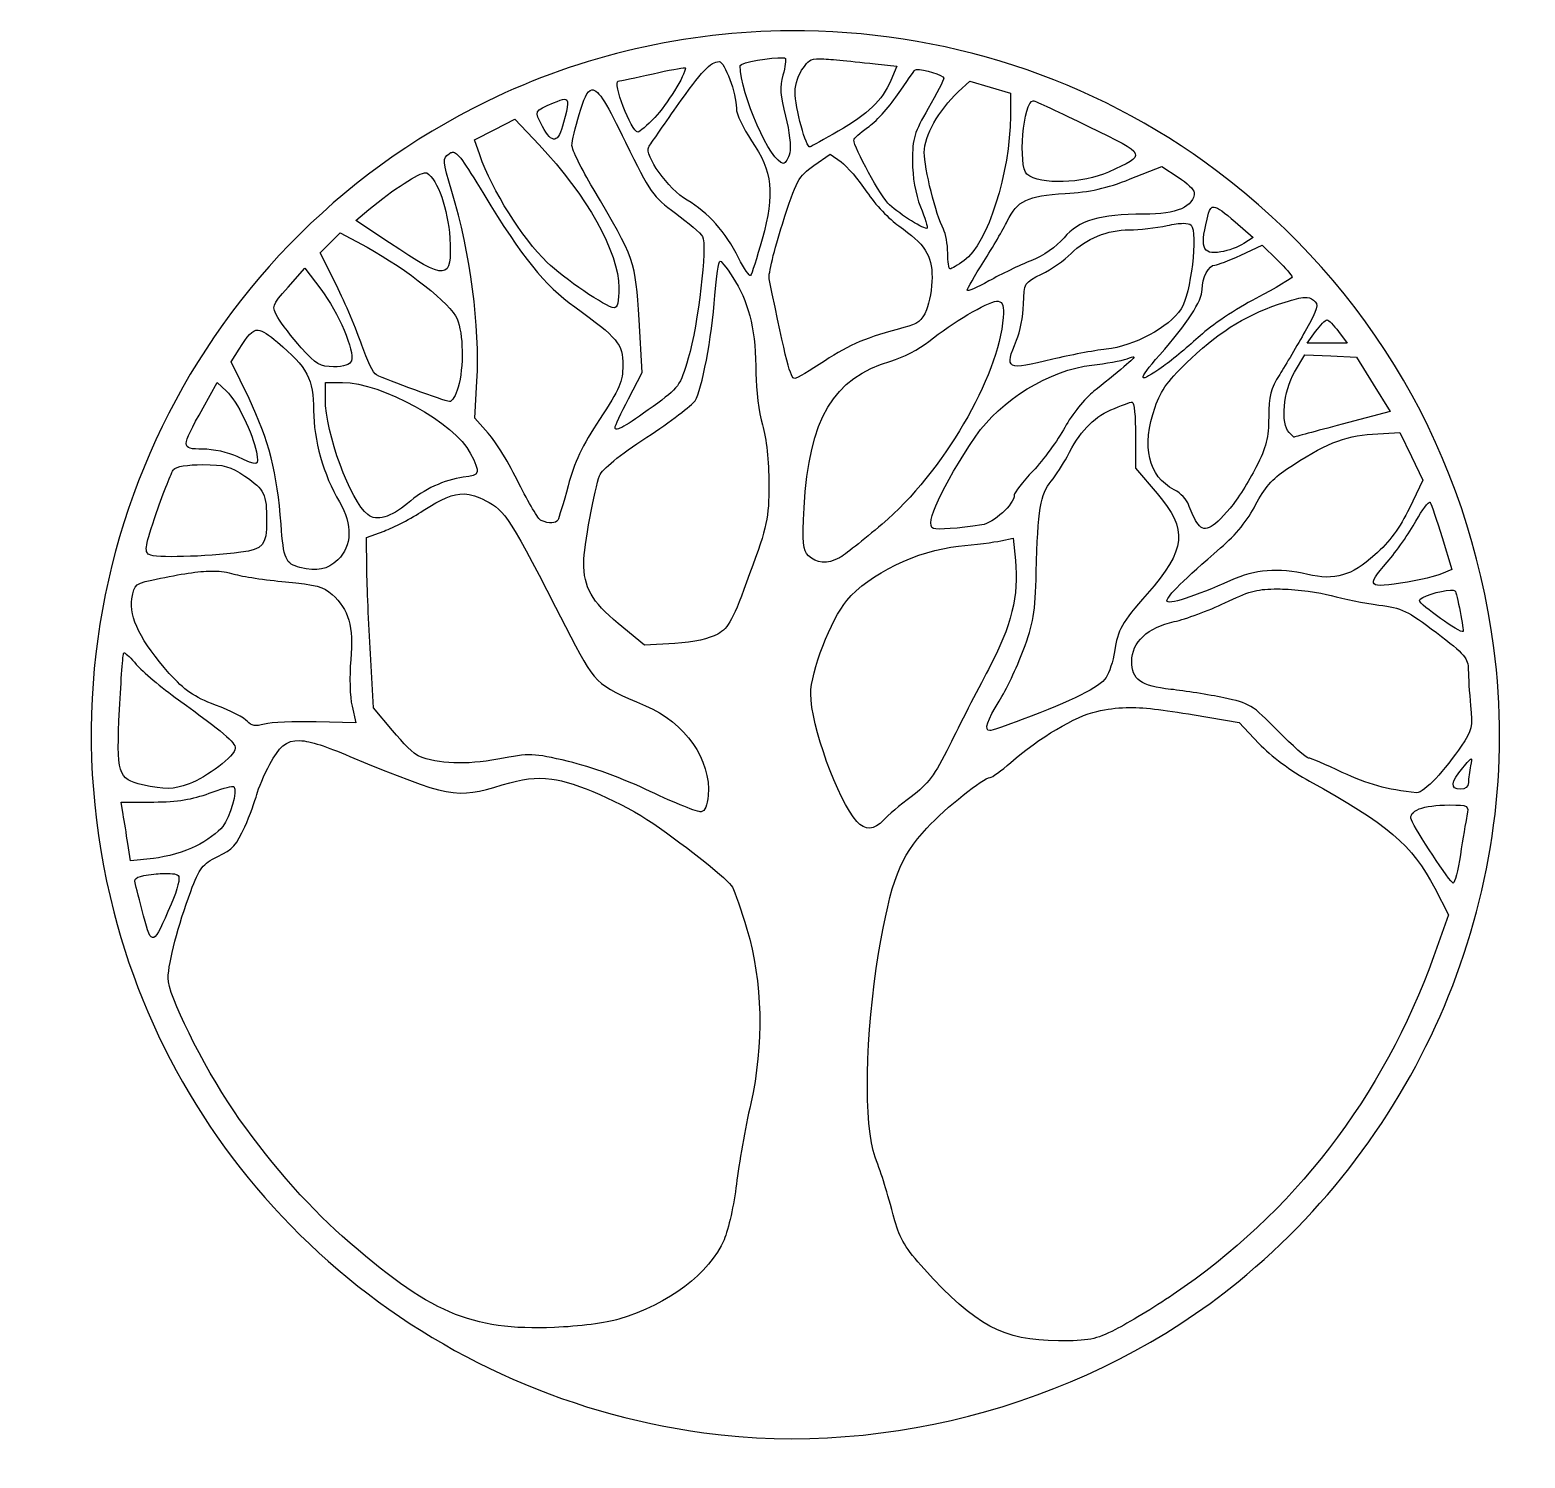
# Model space of a CAD drawing. Extents: x 48 to 154, y 69 to 289.
# Drawn here: x 47.7 to 153.8, y 187.8 to 289.3 of the extents above; entities that cross this region are included whole.
import ezdxf

# ---------------------------------------------------------------- set-up
doc = ezdxf.new("R2010")
doc.units = 0
doc.layers.add('Layer_1', color=7, linetype='CONTINUOUS')

msp = doc.modelspace()

# ---------------------------------------------------------------- linework, layer by layer
at = {"layer": 'Layer_1', "color": 7}
for points in [[(101.655674, 289.190933), (101.655674, 289.190933)], [(96.613706, 287.001506), (96.613706, 287.001506)], [(101.116584, 287.278216), (101.116584, 287.278216)], [(103.79053, 287.204353), (103.79053, 287.204353)], [(107.697544, 286.843307), (109.221654, 286.685109), (108.794463, 285.662053)], [(94.177335, 286.557227), (94.177335, 286.557227)], [(110.631111, 286.439266), (110.631111, 286.439266)], [(113.586175, 284.84901), (114.403629, 285.614097), (114.403629, 285.614097)], [(114.403629, 285.614097), (115.84671, 285.185803), (117.289241, 284.756958), (117.289241, 283.131424)], [(87.574879, 284.989019), (87.574879, 284.989019)], [(85.628536, 284.334727), (85.628536, 284.334727)], [(118.914223, 284.22283), (118.914223, 284.22283)], [(79.61974, 280.375898), (79.242158, 281.446359), (80.679174, 282.175065), (82.116193, 282.90322), (82.116193, 282.90322)], [(82.116193, 282.90322), (83.832677, 281.091376)], [(77.686628, 280.569375), (77.686628, 280.569375)], [(103.339635, 279.617426), (104.508763, 280.439288), (104.508763, 280.439288)], [(104.508763, 280.439288), (105.271646, 279.880356)], [(125.796698, 278.665477), (128.051718, 279.556241), (128.051718, 279.556241)], [(128.051718, 279.556241), (129.201003, 278.795564)], [(75.789897, 279.11141), (75.789897, 279.11141)], [(73.211862, 274.124566), (70.823447, 275.714271), (71.75555, 276.493138)], [(131.755885, 276.673385), (131.755885, 276.673385)], [(129.560396, 275.519692), (129.560396, 275.519692)], [(133.256294, 275.618359), (134.529601, 274.51648), (133.85877, 274.077162)], [(69.44651, 271.114931), (68.299432, 273.430586), (69.010499, 274.141102), (69.721566, 274.85217), (69.721566, 274.85217)], [(69.721566, 274.85217), (71.621605, 273.812027)], [(133.663642, 273.258607), (135.170664, 273.959753), (135.170664, 273.959753)], [(135.170664, 273.959753), (136.233958, 272.921263)], [(96.691427, 272.82921), (96.691427, 272.82921)], [(66.017953, 270.981537), (67.209128, 272.329258), (67.209128, 272.329258)], [(67.209128, 272.329258), (68.33526, 270.837118)], [(116.305322, 269.98549), (116.305322, 269.98549)], [(138.161559, 270.257791), (138.161559, 270.257791)], [(90.184331, 263.047896), (91.146201, 264.909349), (90.929023, 268.660921)], [(139.765044, 268.660921), (139.765044, 268.660921)], [(63.887505, 267.932765), (63.887505, 267.932765)], [(140.588007, 267.827482), (141.204267, 266.993493), (139.787644, 266.993493), (138.371021, 266.993493), (138.964678, 267.827482)], [(63.238174, 263.064982), (61.982505, 265.667271), (62.544743, 266.576775)], [(126.042539, 266.031073), (126.042539, 266.031073)], [(137.469784, 264.941319), (138.197937, 266.183758), (138.197937, 266.183758)], [(138.197937, 266.183758), (140.034035, 266.102178), (141.870134, 266.02115), (143.057451, 264.085833), (144.244771, 262.151067), (140.840466, 261.247076)], [(59.973326, 262.401319), (60.980947, 264.214817), (60.980947, 264.214817)], [(60.980947, 264.214817), (61.629727, 263.604622)], [(68.658272, 264.214817), (69.875908, 264.214817)], [(68.658272, 263.022539), (68.658272, 264.214817), (68.658272, 264.214817)], [(80.226075, 260.599949), (79.260347, 261.668755), (79.416893, 264.296397)], [(125.939463, 262.825203), (125.939463, 262.825203)], [(126.181996, 260.479231), (126.181996, 258.132708), (127.709964, 256.331338)], [(142.997369, 260.538763), (144.945365, 260.666646), (144.945365, 260.666646)], [(144.945365, 260.666646), (145.758958, 258.964493), (146.572551, 257.262341), (145.617297, 255.281824)], [(59.958441, 258.379102), (59.958441, 258.379102)], [(78.512899, 256.291649), (78.512899, 256.291649)], [(147.081875, 255.710669), (147.081875, 255.710669)], [(71.604519, 251.000535), (71.576407, 253.209805), (72.826564, 253.659596)], [(116.622822, 252.968925), (117.48437, 253.149722), (117.48437, 253.149722)], [(117.48437, 253.149722), (117.646981, 251.573799)], [(147.937361, 253.189961), (148.632443, 250.919506), (147.897675, 250.615784)], [(60.727387, 250.818081), (60.727387, 250.818081)], [(136.013472, 249.547531), (136.013472, 249.547531)], [(148.531021, 249.468706), (148.531021, 249.468706)], [(93.459102, 245.681857), (91.306605, 245.542953), (89.445702, 247.091867)], [(54.389514, 245.001659), (54.389514, 245.001659)], [(73.424079, 239.485645), (72.078562, 241.096299), (71.855872, 244.943781)], [(70.551698, 241.213706), (70.8251, 240.026939), (68.005082, 240.100252)], [(125.51723, 241.121103), (125.51723, 241.121103)], [(130.350285, 240.599102), (133.545682, 240.052297), (134.935296, 238.574488)], [(66.847531, 238.776785), (66.847531, 238.776785)], [(150.006073, 237.474262), (150.006073, 237.474262)], [(62.104324, 235.524064), (62.104324, 235.524064)], [(54.305177, 233.536932), (54.161312, 234.400134), (56.477518, 234.413915)], [(148.453297, 234.202798), (148.453297, 234.202798)], [(56.462634, 230.410437), (54.824974, 230.239563), (54.637009, 231.456646)], [(57.072829, 229.34053), (57.072829, 229.34053)], [(147.419771, 228.290466), (148.39928, 226.408063), (147.334331, 223.427644)]]:
    msp.add_lwpolyline(points, dxfattribs=at)
for points in [[(101.655674, 289.190933), (94.295256, 289.146487), (86.916381, 287.492936), (80.120242, 284.172669)], [(131.932827, 279.250868), (123.131202, 285.883092), (112.413203, 289.255893), (101.655674, 289.190933)], [(93.59966, 283.800599), (95.391738, 286.34672), (96.008475, 287.001506), (96.613706, 287.001506)], [(96.613706, 287.001506), (97.003114, 287.001506), (97.836558, 284.744103), (97.837405, 283.687049)], [(98.114666, 286.71763), (98.114666, 286.936014), (100.400908, 287.327837), (101.116584, 287.278216)], [(101.185486, 279.776727), (100.29799, 279.776727), (98.114666, 284.711375), (98.114666, 286.71763)], [(101.116584, 287.278216), (101.218825, 287.271127), (101.288667, 287.254961), (101.315574, 287.228056)], [(101.315574, 287.228056), (101.380857, 287.162765), (101.30214, 286.629682), (101.140285, 286.043494)], [(102.59384, 286.56329), (102.954266, 287.021497), (102.971236, 287.21421), (103.79053, 287.204353)], [(103.79053, 287.204353), (104.427757, 287.196687), (105.550073, 287.066498), (107.697544, 286.843307)], [(90.840278, 281.999779), (90.382725, 281.999779), (89.002495, 285.602301), (89.453421, 285.619609)], [(89.453421, 285.619609), (89.555726, 285.623532), (90.670758, 285.859719), (91.931685, 286.144917)], [(91.931685, 286.144917), (93.034999, 286.394461), (93.962629, 286.563171), (94.177335, 286.557227)], [(94.224187, 286.543997), (94.224187, 286.073913), (92.877578, 283.899575), (92.054604, 283.041576)], [(94.177335, 286.557227), (94.208007, 286.556377), (94.224187, 286.552241), (94.224187, 286.543997)], [(101.140285, 286.043494), (100.907839, 285.201641), (100.947206, 284.586792), (101.328251, 283.117643)], [(102.005144, 284.85342), (102.005144, 285.412292), (102.251916, 286.128602), (102.59384, 286.56329)], [(108.794463, 285.662053), (108.202143, 284.244084), (107.187402, 283.262886), (105.068799, 282.058208)], [(109.281736, 284.639549), (109.917718, 285.556589), (110.466053, 286.346553), (110.500473, 286.394618)], [(110.500473, 286.394618), (110.51877, 286.420168), (110.564651, 286.43431), (110.631111, 286.439266)], [(110.631111, 286.439266), (111.096332, 286.473965), (112.565327, 286.051797), (112.565327, 285.838442)], [(112.565327, 285.838442), (112.565327, 285.691065), (112.064882, 284.713999), (111.453524, 283.667205)], [(86.671988, 283.249384), (86.996679, 284.33413), (87.247487, 284.943949), (87.574879, 284.989019)], [(87.574879, 284.989019), (88.053373, 285.054891), (88.695395, 283.915011), (89.969357, 281.290916)], [(103.071744, 280.942548), (102.80074, 280.81816), (102.005144, 283.73498), (102.005144, 284.85342)], [(107.149635, 282.311215), (107.686337, 282.674808), (108.645757, 283.722511), (109.281736, 284.639549)], [(111.175713, 280.552287), (111.175713, 281.720891), (112.20638, 283.557972), (113.586175, 284.84901)], [(80.120242, 284.172669), (58.733244, 273.724015), (47.683335, 249.711891), (53.636553, 226.623037)], [(84.068048, 282.405473), (83.477391, 283.502254), (83.476149, 283.500928), (84.859591, 284.078963)], [(84.859591, 284.078963), (85.21893, 284.229104), (85.469081, 284.326669), (85.628536, 284.334727)], [(85.628536, 284.334727), (85.979339, 284.352452), (85.893086, 283.934721), (85.576723, 282.678325)], [(91.618043, 280.942548), (91.737759, 281.136246), (92.629482, 282.422207), (93.59966, 283.800599)], [(97.837405, 283.687049), (97.837766, 283.293963), (98.323013, 282.258587), (98.915581, 281.386276)], [(111.453524, 283.667205), (110.464092, 281.973065), (110.342274, 281.564406), (110.342274, 279.947053)], [(118.470494, 279.00668), (117.81466, 279.539133), (118.213127, 284.223761), (118.914223, 284.22283)], [(118.914223, 284.22283), (119.013896, 284.222714), (120.783807, 283.39999), (122.847145, 282.395)], [(85.576723, 282.678325), (85.203078, 281.194444), (84.763057, 281.114911), (84.068048, 282.405473)], [(86.16928, 281.051137), (86.17136, 281.343529), (86.397606, 282.332707), (86.671988, 283.249384)], [(92.054604, 283.041576), (91.504846, 282.468426), (90.958179, 281.999779), (90.840278, 281.999779)], [(101.328251, 283.117643), (101.603209, 282.057613), (101.730751, 280.939126), (101.624805, 280.51701)], [(117.289241, 283.131424), (117.289241, 279.151159), (115.661121, 274.044499), (114.019432, 272.875512)], [(122.847145, 282.395), (127.030912, 280.357214), (127.009525, 280.406415), (124.268176, 279.159917)], [(98.915581, 281.386276), (100.406494, 279.191537), (100.571743, 277.657774), (99.667991, 274.399622)], [(105.068799, 282.058208), (104.071584, 281.491167), (103.173112, 280.989074), (103.071744, 280.942548)], [(106.173434, 281.438641), (106.173434, 281.555014), (106.612933, 281.947625), (107.149635, 282.311215)], [(108.716741, 276.818355), (108.131689, 277.352586), (106.173434, 280.909926), (106.173434, 281.438641)], [(77.643081, 277.783533), (76.980957, 279.98926), (76.971522, 280.114828), (77.444645, 280.460785)], [(77.444645, 280.460785), (77.5291, 280.522541), (77.606059, 280.563278), (77.686628, 280.569375)], [(77.686628, 280.569375), (78.035757, 280.595797), (78.458111, 279.970891), (79.909128, 277.57793)], [(84.405391, 272.744874), (82.610949, 274.484272), (80.524725, 277.8109), (79.61974, 280.375898)], [(83.832677, 281.091376), (87.214656, 277.52165), (89.500052, 273.434107), (89.500273, 270.953424)], [(87.663074, 277.994648), (86.839549, 279.383495), (86.167304, 280.758746), (86.16928, 281.051137)], [(89.969357, 281.290916), (91.723797, 277.677139), (91.904456, 277.419134), (93.507608, 276.241232)], [(94.344355, 277.162313), (93.014388, 277.941726), (91.263735, 280.369261), (91.618043, 280.942548)], [(101.624805, 280.51701), (101.522561, 280.109647), (101.325005, 279.776727), (101.185486, 279.776727)], [(112.538868, 275.101319), (112.01722, 276.07603), (111.175713, 279.441185), (111.175713, 280.552287)], [(101.109969, 275.465121), (102.108979, 278.60322), (102.238073, 278.843222), (103.339635, 279.617426)], [(105.271646, 279.880356), (105.691345, 279.572947), (106.513689, 278.610343), (107.098925, 277.74109)], [(110.342274, 279.947053), (110.342274, 278.774435), (110.542567, 277.620438), (110.907822, 276.69378)], [(151.611211, 245.373176), (149.796954, 259.116676), (142.903301, 270.984366), (131.932827, 279.250868)], [(71.75555, 276.493138), (73.485132, 277.938157), (75.321022, 279.121266), (75.789897, 279.11141)], [(75.789897, 279.11141), (75.821153, 279.110753), (75.846186, 279.105313), (75.864861, 279.093772)], [(75.864861, 279.093772), (76.627155, 278.622648), (77.369422, 276.51258), (77.491497, 274.469627)], [(124.268176, 279.159917), (122.418994, 278.319087), (119.415422, 278.239524), (118.470494, 279.00668)], [(121.179717, 277.633051), (122.943098, 277.739001), (124.113205, 278.000584), (125.796698, 278.665477)], [(129.201003, 278.795564), (129.833006, 278.377324), (130.348135, 277.895842), (130.345877, 277.725104)], [(79.416893, 264.296397), (79.648456, 268.177765), (78.963785, 273.383892), (77.643081, 277.783533)], [(79.909128, 277.57793), (82.64492, 273.066163), (84.212879, 271.122478), (86.364961, 269.575386)], [(90.929023, 268.660921), (90.687392, 272.83522), (90.638274, 272.977089), (87.663074, 277.994648)], [(97.995051, 273.06954), (97.065603, 274.903724), (95.82448, 276.2949), (94.344355, 277.162313)], [(107.098925, 277.74109), (107.684164, 276.871839), (108.706389, 275.786434), (109.370481, 275.329523)], [(117.070409, 275.674583), (117.783957, 277.136977), (118.485008, 277.471147), (121.179717, 277.633051)], [(130.345877, 277.725104), (130.331726, 276.692553), (129.121179, 276.164062), (126.769591, 276.164062)], [(93.507608, 276.241232), (94.436799, 275.558518), (95.305547, 274.809058), (95.437966, 274.576011)], [(111.381314, 275.165812), (111.24497, 275.029464), (109.471068, 276.129554), (108.716741, 276.818355)], [(110.907822, 276.69378), (111.219101, 275.904051), (111.432205, 275.2167), (111.381314, 275.165812)], [(126.769591, 276.164062), (123.615933, 276.164062), (122.166829, 275.7367), (121.102549, 274.493329)], [(132.227173, 273.481849), (130.880951, 273.263387), (130.710074, 273.809396), (131.367279, 276.233516)], [(131.367279, 276.233516), (131.450873, 276.541857), (131.55076, 276.698248), (131.755885, 276.673385)], [(131.755885, 276.673385), (132.019616, 276.641419), (132.457018, 276.310125), (133.256294, 275.618359)], [(100.164084, 271.579054), (100.101287, 271.884735), (100.526805, 273.633283), (101.109969, 275.465121)], [(109.370481, 275.329523), (111.20768, 274.065496), (111.731338, 273.253618), (111.731338, 271.671107)], [(112.843138, 273.403576), (112.843138, 274.024983), (112.70613, 274.788796), (112.538868, 275.101319)], [(115.398019, 272.799444), (116.03898, 273.809421), (116.791599, 275.103168), (117.070409, 275.674583)], [(121.596438, 273.363889), (122.668975, 274.440131), (124.17252, 275.052261), (125.742127, 275.052261)], [(125.742127, 275.052261), (126.427289, 275.052261), (127.631814, 275.190623), (128.418277, 275.359288)], [(128.418277, 275.359288), (128.895774, 275.461697), (129.27593, 275.514983), (129.560396, 275.519692)], [(130.126492, 275.3874), (130.623513, 274.890382), (130.089701, 270.436091), (129.41322, 269.434826)], [(129.560396, 275.519692), (129.844862, 275.524401), (130.033533, 275.480361), (130.126492, 275.3874)], [(77.491497, 274.469627), (77.673211, 271.428742), (77.30766, 271.399168), (73.211862, 274.124566)], [(95.437966, 274.576011), (95.788218, 273.959616), (95.128294, 268.328788), (94.42483, 265.930751)], [(99.667991, 274.399622), (99.292819, 273.047069), (98.923094, 271.877607), (98.84668, 271.801194)], [(121.102549, 274.493329), (120.545558, 273.842609), (119.623106, 273.2018), (118.747757, 272.856771)], [(133.85877, 274.077162), (133.489861, 273.835445), (132.75566, 273.56761), (132.227173, 273.481849)], [(71.621605, 273.812027), (74.446641, 272.265324), (77.573285, 269.782487), (78.01019, 268.739192)], [(96.316049, 270.397799), (96.415885, 271.735147), (96.584601, 272.82921), (96.691427, 272.82921)], [(96.691427, 272.82921), (96.798251, 272.82921), (97.285389, 272.1705), (97.773465, 271.365182)], [(98.84668, 271.801194), (98.770265, 271.724777), (98.387143, 272.295787), (97.995051, 273.06954)], [(113.008503, 272.273585), (112.917467, 272.273585), (112.843138, 272.78217), (112.843138, 273.403576)], [(114.019432, 272.875512), (113.554403, 272.544381), (113.09954, 272.273585), (113.008503, 272.273585)], [(118.747757, 272.856771), (117.956327, 272.544818), (116.616694, 271.898882), (115.770643, 271.421406)], [(119.512292, 271.914193), (120.20007, 272.251414), (121.137917, 272.903785), (121.596438, 273.363889)], [(131.818724, 272.554154), (132.004395, 272.555646), (132.834806, 272.872787), (133.663642, 273.258607)], [(136.233958, 272.921263), (136.818886, 272.350092), (137.297253, 271.805533), (137.297253, 271.710794)], [(89.153007, 269.516406), (88.595948, 269.551465), (85.593583, 271.593132), (84.405391, 272.744874)], [(114.232752, 270.758294), (114.232752, 270.870998), (114.757062, 271.789472), (115.398019, 272.799444)], [(118.223549, 269.772721), (118.261793, 271.296041), (118.265939, 271.303103), (119.512292, 271.914193)], [(130.90591, 270.819479), (130.90591, 271.65185), (131.378858, 272.550612), (131.818724, 272.554154)], [(65.283732, 268.833451), (64.829919, 269.627909), (64.835047, 269.643167), (66.017953, 270.981537)], [(68.33526, 270.837118), (69.580633, 269.187633), (70.763274, 266.421183), (70.5076, 265.754912)], [(71.243472, 266.872778), (70.885894, 267.932847), (70.077307, 269.841541), (69.44651, 271.114931)], [(89.500273, 270.953424), (89.500425, 269.959777), (89.389588, 269.501511), (89.153007, 269.516406)], [(97.773465, 271.365182), (98.801662, 269.668657), (99.226466, 267.761893), (99.226466, 264.844856)], [(101.983094, 264.492631), (101.676875, 264.492631), (101.391353, 265.605052), (100.164084, 271.579054)], [(111.731338, 271.671107), (111.731338, 270.92261), (111.553264, 269.884195), (111.335563, 269.363168)], [(115.770643, 271.421406), (114.924603, 270.943927), (114.232752, 270.64559), (114.232752, 270.758294)], [(127.891314, 266.172184), (129.853659, 268.389824), (130.90591, 270.012497), (130.90591, 270.819479)], [(137.297253, 271.710794), (137.297253, 271.616055), (136.140704, 270.929213), (134.726937, 270.18503)], [(94.903284, 262.917809), (95.402197, 263.700961), (96.086563, 267.323656), (96.316049, 270.397799)], [(111.504786, 267.124131), (113.208212, 268.486911), (115.597646, 269.899878), (116.305322, 269.98549)], [(116.305322, 269.98549), (116.352501, 269.991198), (116.391752, 269.990883), (116.423282, 269.984388)], [(116.423282, 269.984388), (116.762231, 269.914563), (116.85121, 269.629215), (116.78598, 268.820221)], [(117.737379, 267.211224), (117.983745, 267.779465), (118.202439, 268.932101), (118.223549, 269.772721)], [(130.134761, 265.925239), (132.282001, 267.952379), (134.219388, 269.115134), (136.796749, 269.923754)], [(134.726937, 270.18503), (133.313167, 269.440851), (131.531208, 268.249226), (130.767006, 267.53644)], [(136.796749, 269.923754), (137.451005, 270.129019), (137.865527, 270.237855), (138.161559, 270.257791)], [(138.161559, 270.257791), (138.45759, 270.277726), (138.635085, 270.209012), (138.814748, 270.059905)], [(138.814748, 270.059905), (139.202253, 269.738303), (139.137808, 269.499031), (138.222191, 267.860005)], [(66.947299, 266.679853), (66.283566, 267.424339), (65.535079, 268.393431), (65.283732, 268.833451)], [(78.01019, 268.739192), (78.455842, 267.675014), (78.495638, 265.319805), (78.092323, 263.867551)], [(86.364961, 269.575386), (89.441486, 267.363732), (89.778086, 266.955158), (89.778086, 265.430797)], [(116.78598, 268.820221), (116.442981, 264.566249), (112.492192, 257.823703), (108.191433, 254.152935)], [(111.335563, 269.363168), (111.013816, 268.593108), (110.714719, 268.358057), (109.73759, 268.106397)], [(129.41322, 269.434826), (128.516284, 268.107249), (126.075231, 266.793598), (124.097852, 266.57457)], [(138.964678, 267.827482), (139.291173, 268.286003), (139.651351, 268.660921), (139.765044, 268.660921)], [(139.765044, 268.660921), (139.878731, 268.660921), (140.24901, 268.286003), (140.588007, 267.827482)], [(62.544743, 266.576775), (63.133946, 267.530124), (63.45728, 267.959226), (63.887505, 267.932765)], [(63.887505, 267.932765), (64.222125, 267.912185), (64.621627, 267.616244), (65.261132, 267.076728)], [(109.73759, 268.106397), (107.095953, 267.426041), (105.905362, 266.925525), (104.093699, 265.73562)], [(130.767006, 267.53644), (130.002808, 266.823657), (128.827301, 265.84692), (128.154797, 265.366307)], [(138.222191, 267.860005), (137.657171, 266.848577), (136.842825, 265.464822), (136.412551, 264.785327)], [(65.261132, 267.076728), (67.377248, 265.29147), (67.824835, 264.443367), (67.824835, 262.219419)], [(69.248624, 265.326067), (68.289475, 265.326067), (68.004817, 265.493668), (66.947299, 266.679853)], [(72.290782, 264.747842), (72.072373, 264.856419), (71.601051, 265.812714), (71.243472, 266.872778)], [(108.815959, 265.731762), (109.63498, 265.969856), (110.845064, 266.596338), (111.504786, 267.124131)], [(120.29998, 265.857991), (117.020089, 265.039118), (116.837607, 265.135886), (117.737379, 267.211224)], [(124.097852, 266.57457), (123.180811, 266.472993), (121.471744, 266.150537), (120.29998, 265.857991)], [(70.5076, 265.754912), (70.398019, 265.469352), (69.978281, 265.326067), (69.248624, 265.326067)], [(89.778086, 265.430797), (89.778086, 264.276858), (89.562043, 263.774173), (88.126093, 261.588277)], [(94.42483, 265.930751), (93.843577, 263.949314), (93.777085, 263.858201), (91.92562, 262.511564)], [(104.093699, 265.73562), (103.052609, 265.051832), (102.102974, 264.492631), (101.983094, 264.492631)], [(102.648964, 255.311036), (103.004818, 261.635817), (104.724798, 264.542427), (108.815959, 265.731762)], [(114.833575, 260.387729), (116.561836, 262.938611), (120.119769, 265.11996), (123.081409, 265.444578)], [(123.081409, 265.444578), (124.050913, 265.550846), (125.176218, 265.756544), (125.582274, 265.902089)], [(126.042539, 266.031073), (126.124098, 266.009175), (125.906778, 265.81031), (125.348007, 265.328825)], [(125.582274, 265.902089), (125.836762, 265.993306), (125.993604, 266.04421), (126.042539, 266.031073)], [(128.154797, 265.366307), (126.319723, 264.054834), (126.238333, 264.304149), (127.891314, 266.172184)], [(127.564444, 262.45534), (128.005019, 263.708858), (128.511771, 264.393027), (130.134761, 265.925239)], [(77.468346, 262.856623), (77.124337, 262.888791), (72.999696, 264.39542), (72.290782, 264.747842)], [(99.226466, 264.844856), (99.226466, 263.704735), (99.433233, 262.064913), (99.686181, 261.200772)], [(125.348007, 265.328825), (124.813066, 264.867874), (123.856775, 264.08484), (123.22252, 263.588637)], [(136.412551, 264.785327), (135.763178, 263.759836), (135.629825, 263.245418), (135.629825, 261.75695)], [(137.075113, 260.657827), (136.46325, 261.269687), (136.676898, 263.588363), (137.469784, 264.941319)], [(61.629727, 263.604622), (62.391104, 262.889344), (63.534177, 260.571365), (63.761276, 259.281993)], [(69.875908, 264.214817), (72.629432, 264.214817), (77.866508, 261.31823), (78.948909, 259.196553)], [(78.092323, 263.867551), (77.933152, 263.294398), (77.652208, 262.839407), (77.468346, 262.856623)], [(123.22252, 263.588637), (122.588263, 263.092431), (121.65687, 261.935912), (121.153259, 261.018871)], [(59.955687, 259.483187), (58.37995, 259.491764), (58.380384, 259.53537), (59.973326, 262.401319)], [(65.510283, 254.140808), (65.252831, 257.750537), (64.638854, 260.162504), (63.238174, 263.064982)], [(67.824835, 262.219419), (67.824835, 260.136607), (68.524428, 257.652075), (69.653768, 255.725)], [(71.673421, 254.823763), (70.435134, 255.794923), (68.658272, 260.626198), (68.658272, 263.022539)], [(89.222461, 261.003436), (89.222461, 261.104116), (89.655204, 262.024127), (90.184331, 263.047896)], [(91.92562, 262.511564), (89.989731, 261.103506), (89.222461, 260.675246), (89.222461, 261.003436)], [(91.476381, 260.319931), (93.150238, 261.41782), (94.69234, 262.586689), (94.903284, 262.917809)], [(121.312562, 258.934727), (122.198974, 260.698729), (123.120319, 261.685516), (124.417006, 262.259105)], [(124.417006, 262.259105), (125.12071, 262.570385), (125.806048, 262.825203), (125.939463, 262.825203)], [(125.939463, 262.825203), (126.072872, 262.825203), (126.181996, 261.769669), (126.181996, 260.479231)], [(128.928701, 256.589306), (127.073324, 257.548754), (126.582241, 259.660795), (127.564444, 262.45534)], [(88.126093, 261.588277), (86.905629, 259.730405), (86.321144, 258.497887), (85.888158, 256.869324)], [(99.686181, 261.200772), (99.972334, 260.223179), (100.145638, 258.632086), (100.144792, 256.989488)], [(135.629825, 261.75695), (135.629825, 260.286318), (135.467615, 259.641635), (134.726937, 258.173498)], [(140.840466, 261.247076), (138.96815, 260.749769), (137.430027, 260.338791), (137.422379, 260.333711)], [(82.403927, 257.040751), (81.73746, 258.410085), (80.757341, 260.011905), (80.226075, 260.599949)], [(88.130504, 257.587006), (88.325929, 258.06226), (89.512459, 259.031772), (91.476381, 260.319931)], [(111.824493, 253.849766), (111.161071, 254.082196), (112.431045, 256.841635), (114.833575, 260.387729)], [(121.153259, 261.018871), (120.64965, 260.101835), (119.637068, 258.714337), (118.902647, 257.935373)], [(136.895967, 258.048925), (139.582824, 259.848543), (140.944628, 260.404075), (142.997369, 260.538763)], [(137.422379, 260.333711), (137.414737, 260.328648), (137.258521, 260.474419), (137.075113, 260.657827)], [(62.405839, 258.950159), (61.794477, 259.23946), (60.691976, 259.479179), (59.955687, 259.483187)], [(63.761276, 259.281993), (63.943354, 258.248208), (63.907241, 258.239687), (62.405839, 258.950159)], [(78.948909, 259.196553), (79.687756, 257.748296), (79.656257, 257.640191), (78.45392, 257.477312)], [(56.67375, 254.967631), (57.189181, 256.461671), (57.735789, 257.840786), (57.888629, 258.031836)], [(57.888629, 258.031836), (58.059233, 258.245072), (58.858585, 258.379102), (59.958441, 258.379102)], [(59.958441, 258.379102), (61.489991, 258.379102), (61.923893, 258.259418), (62.947683, 257.555036)], [(120.184774, 257.196744), (120.536112, 257.617777), (121.043756, 258.399789), (121.312562, 258.934727)], [(134.726937, 258.173498), (134.230206, 257.188906), (133.406563, 255.893292), (132.89635, 255.293951)], [(134.704336, 255.516091), (135.305368, 256.701576), (135.885736, 257.372286), (136.895967, 258.048925)], [(62.947683, 257.555036), (64.356189, 256.585961), (64.489982, 256.308432), (64.489982, 254.360743)], [(78.45392, 257.477312), (77.079342, 257.291105), (75.689533, 256.641652), (74.493989, 255.626332)], [(83.987569, 254.402634), (83.783051, 254.484216), (83.070401, 255.671409), (82.403927, 257.040751)], [(87.001062, 251.431584), (86.999312, 252.469694), (87.783546, 256.743241), (88.130504, 257.587006)], [(100.144792, 256.989488), (100.143389, 254.524619), (100.052875, 254.101807), (98.781636, 250.610826)], [(118.902647, 257.935373), (118.168222, 257.156406), (117.567052, 256.384548), (117.567052, 256.219992)], [(119.128647, 250.737052), (119.247065, 255.187499), (119.427131, 256.288804), (120.184774, 257.196744)], [(75.60579, 255.108189), (76.902604, 255.955708), (77.7113, 256.324632), (78.512899, 256.291649)], [(78.512899, 256.291649), (78.993859, 256.271859), (79.472073, 256.107578), (80.051893, 255.814848)], [(85.888158, 256.869324), (85.565813, 255.656903), (85.238858, 254.562837), (85.161659, 254.437911)], [(117.567052, 256.219992), (117.567052, 255.561591), (116.114635, 254.225226), (115.258012, 254.095607)], [(127.709964, 256.331338), (129.904947, 253.744012), (129.769097, 252.356483), (127.012127, 249.208534)], [(129.942387, 255.53373), (129.83922, 255.879294), (129.383147, 256.354299), (128.928701, 256.589306)], [(56.153403, 251.982248), (55.793146, 252.215053), (55.863798, 252.619926), (56.67375, 254.967631)], [(69.653768, 255.725), (70.598908, 254.112238), (70.559083, 252.593183), (69.546281, 251.622855)], [(74.493989, 255.626332), (73.316425, 254.626283), (72.295619, 254.335784), (71.673421, 254.823763)], [(72.826564, 253.659596), (73.514342, 253.906964), (74.765174, 254.55881), (75.60579, 255.108189)], [(80.051893, 255.814848), (81.424808, 255.121705), (81.731731, 254.637081), (85.714527, 246.883508)], [(102.959298, 251.906731), (102.548089, 252.31794), (102.506371, 252.776729), (102.648964, 255.311036)], [(130.527778, 254.275303), (130.309219, 254.621776), (130.04555, 255.188163), (129.942387, 255.53373)], [(132.89635, 255.293951), (131.561944, 253.726449), (131.02097, 253.493472), (130.527778, 254.275303)], [(132.213395, 252.459048), (133.311417, 253.406711), (134.167948, 254.458099), (134.704336, 255.516091)], [(145.617297, 255.281824), (144.948941, 253.896575), (144.212386, 252.900842), (143.167695, 251.968467)], [(146.088585, 254.367909), (146.537731, 255.172762), (146.965927, 255.747857), (147.081875, 255.710669)], [(147.081875, 255.710669), (147.089605, 255.708188), (147.096302, 255.702719), (147.101168, 255.694684)], [(147.101168, 255.694684), (147.179002, 255.566109), (147.555071, 254.438992), (147.937361, 253.189961)], [(64.489982, 254.360743), (64.489982, 252.669482), (64.225557, 252.34829), (62.669869, 252.149267)], [(66.851939, 251.077153), (65.843336, 251.325071), (65.68541, 251.685384), (65.510283, 254.140808)], [(85.161659, 254.437911), (85.007106, 254.187848), (84.560252, 254.1742), (83.987569, 254.402634)], [(108.191433, 254.152935), (106.852503, 253.010135), (105.483668, 251.930435), (105.149825, 251.753493)], [(115.258012, 254.095607), (113.558749, 253.838494), (112.145832, 253.737182), (111.824493, 253.849766)], [(144.04964, 251.457492), (144.691978, 252.199505), (145.609496, 253.509398), (146.088585, 254.367909)], [(113.616492, 252.577009), (114.795805, 252.693169), (116.148917, 252.869391), (116.622822, 252.968925)], [(62.669869, 252.149267), (60.109605, 251.821734), (56.543073, 251.730446), (56.153403, 251.982248)], [(69.546281, 251.622855), (68.797878, 250.905841), (68.113193, 250.767137), (66.851939, 251.077153)], [(105.149825, 251.753493), (104.292764, 251.299245), (103.512374, 251.353652), (102.959298, 251.906731)], [(105.676237, 248.721258), (107.263503, 250.618906), (110.705042, 252.290237), (113.616492, 252.577009)], [(128.405049, 248.700314), (128.405049, 249.022567), (129.612249, 250.214086), (132.213395, 252.459048)], [(143.167695, 251.968467), (141.481734, 250.463768), (140.337834, 250.129637), (138.39803, 250.576649)], [(56.943845, 250.306003), (58.704274, 250.668162), (59.836092, 250.831507), (60.727387, 250.818081)], [(60.727387, 250.818081), (61.262164, 250.810027), (61.710454, 250.738404), (62.155586, 250.608068)], [(62.155586, 250.608068), (62.751815, 250.433497), (64.408284, 250.182477), (65.836602, 250.05079)], [(71.855872, 244.943781), (71.733323, 247.060103), (71.620098, 249.785614), (71.604519, 251.000535)], [(89.445702, 247.091867), (87.56589, 248.656482), (87.004195, 249.653251), (87.001062, 251.431584)], [(98.781636, 250.610826), (97.583924, 247.321751), (97.311258, 246.808663), (96.515592, 246.346623)], [(117.646981, 251.573799), (117.905894, 249.065131), (117.386348, 246.96596), (115.730954, 243.830877)], [(118.206464, 245.179149), (118.930502, 247.109949), (119.051584, 247.840857), (119.128647, 250.737052)], [(138.39803, 250.576649), (136.297786, 251.060631), (134.663976, 250.934549), (132.92832, 250.153868)], [(145.494925, 250.039766), (142.611419, 249.568957), (142.505232, 249.673427), (144.04964, 251.457492)], [(147.897675, 250.615784), (147.493403, 250.448819), (146.411964, 250.189496), (145.494925, 250.039766)], [(54.922539, 248.852449), (55.093788, 249.923392), (55.098027, 249.92627), (56.943845, 250.306003)], [(65.836602, 250.05079), (67.970064, 249.854089), (68.559401, 249.695827), (69.137829, 249.162783)], [(132.92832, 250.153868), (130.365833, 249.001293), (128.405049, 248.370918), (128.405049, 248.700314)], [(132.525934, 248.563061), (134.164697, 249.345717), (134.748151, 249.534715), (136.013472, 249.547531)], [(136.013472, 249.547531), (136.194233, 249.54936), (136.38907, 249.54726), (136.602721, 249.54312)], [(136.602721, 249.54312), (137.6726, 249.522399), (139.235863, 249.309279), (140.076479, 249.069627)], [(146.328915, 248.721811), (146.328915, 248.974685), (147.835239, 249.435613), (148.531021, 249.468706)], [(148.531021, 249.468706), (148.691586, 249.476343), (148.808804, 249.461019), (148.854583, 249.415239)], [(57.579395, 243.550859), (55.575872, 245.798745), (54.710454, 247.526083), (54.922539, 248.852449)], [(69.137829, 249.162783), (70.329129, 248.064955), (70.658273, 246.906783), (70.457438, 244.523755)], [(103.116944, 242.093447), (103.116944, 243.641196), (104.566031, 247.393964), (105.676237, 248.721258)], [(127.012127, 249.208534), (125.15572, 247.088865), (124.929025, 246.688067), (124.684897, 245.090404)], [(128.926497, 247.230221), (129.73396, 247.403387), (131.353602, 248.003169), (132.525934, 248.563061)], [(140.076479, 249.069627), (140.917097, 248.829975), (142.430624, 248.529634), (143.439995, 248.402104)], [(143.439995, 248.402104), (145.107965, 248.191368), (145.481455, 248.01286), (147.538832, 246.443637)], [(149.428398, 246.518603), (149.268646, 246.358852), (146.328915, 248.448524), (146.328915, 248.721811)], [(148.854583, 249.415239), (148.91707, 249.352752), (149.082946, 248.686747), (149.223346, 247.935226)], [(149.223346, 247.935226), (149.363743, 247.183711), (149.456055, 246.546261), (149.428398, 246.518603)], [(85.714527, 246.883508), (87.869164, 242.688924), (87.759376, 242.798181), (91.379367, 241.25615)], [(96.515592, 246.346623), (95.930319, 246.00676), (94.851784, 245.771928), (93.459102, 245.681857)], [(125.904185, 244.410203), (125.904185, 245.756934), (127.052369, 246.828292), (128.926497, 247.230221)], [(147.538832, 246.443637), (149.558787, 244.902955), (149.802675, 244.619087), (149.802675, 243.807726)], [(133.465756, 200.342747), (146.889097, 211.298018), (153.834231, 228.533134), (151.611211, 245.373176)], [(54.045556, 240.987708), (54.151665, 243.131604), (54.289195, 244.936062), (54.350928, 244.997798)], [(54.350928, 244.997798), (54.358647, 245.005517), (54.371864, 245.006683), (54.389514, 245.001659)], [(54.389514, 245.001659), (54.513071, 244.966494), (54.865146, 244.632631), (55.237834, 244.189717)], [(55.237834, 244.189717), (55.663761, 243.683532), (57.013057, 242.548592), (58.236445, 241.667356)], [(70.457438, 244.523755), (70.359022, 243.355985), (70.40144, 241.866444), (70.551698, 241.213706)], [(116.497145, 241.581919), (116.978608, 242.337831), (117.747948, 243.956429), (118.206464, 245.179149)], [(124.684897, 245.090404), (124.583997, 244.430072), (124.312573, 243.60064), (124.081314, 243.24769)], [(128.68286, 242.415355), (126.544891, 242.645222), (125.904185, 243.105535), (125.904185, 244.410203)], [(60.858025, 241.296389), (59.315604, 241.885787), (58.665169, 242.332633), (57.579395, 243.550859)], [(115.730954, 243.830877), (114.911988, 242.27988), (113.669775, 239.852797), (112.970468, 238.437235)], [(124.081314, 243.24769), (123.645044, 242.581855), (121.702099, 241.609867), (118.123231, 240.266718)], [(149.802675, 243.807726), (149.802675, 243.307634), (149.876242, 242.161259), (149.966384, 241.260008)], [(106.386754, 233.021546), (105.043659, 234.543895), (103.116944, 239.889277), (103.116944, 242.093447)], [(132.434432, 241.817286), (131.364553, 242.039305), (129.676319, 242.308539), (128.68286, 242.415355)], [(55.668333, 235.637613), (53.939454, 236.024825), (53.819442, 236.419834), (54.045556, 240.987708)], [(58.236445, 241.667356), (61.385631, 239.398919), (62.266932, 238.646458), (62.266932, 238.227773)], [(63.133992, 240.136631), (62.940339, 240.369972), (61.916262, 240.892018), (60.858025, 241.296389)], [(91.379367, 241.25615), (94.198192, 240.055396), (96.049445, 237.409438), (95.842006, 234.877487)], [(115.830175, 239.483441), (115.403681, 239.481375), (115.647052, 240.247242), (116.497145, 241.581919)], [(123.427575, 240.851008), (124.163122, 241.008754), (124.80726, 241.100831), (125.51723, 241.121103)], [(125.51723, 241.121103), (126.700514, 241.154888), (128.06763, 240.989831), (130.350285, 240.599102)], [(136.279709, 239.475725), (134.471277, 241.320383), (134.285657, 241.433131), (132.434432, 241.817286)], [(149.966384, 241.260008), (150.116534, 239.758839), (150.059757, 239.516693), (149.28894, 238.371091)], [(64.335643, 239.943156), (63.700423, 239.770642), (63.397359, 239.819297), (63.133992, 240.136631)], [(68.005082, 240.100252), (66.454006, 240.14068), (64.802724, 240.070009), (64.335643, 239.943156)], [(118.123231, 240.266718), (116.976931, 239.836513), (115.9448, 239.483724), (115.830175, 239.483441)], [(117.319558, 237.221255), (119.3038, 238.966675), (121.937244, 240.531389), (123.427575, 240.851008)], [(75.257423, 237.683174), (74.989312, 237.788906), (74.164125, 238.599979), (73.424079, 239.485645)], [(138.451497, 237.537101), (138.302117, 237.537101), (137.324857, 238.409642), (136.279709, 239.475725)], [(62.266932, 238.227773), (62.266932, 237.720165), (60.215187, 236.144132), (58.980586, 235.703207)], [(64.718737, 237.103845), (65.358145, 238.283478), (65.849271, 238.820022), (66.847531, 238.776785)], [(66.847531, 238.776785), (67.623952, 238.743155), (68.706977, 238.358693), (70.405075, 237.653408)], [(85.910759, 237.294565), (83.378528, 237.885211), (83.216431, 237.89085), (80.90848, 237.461034)], [(112.970468, 238.437235), (111.912327, 236.295298), (111.456899, 235.683562), (110.256286, 234.792047)], [(134.935296, 238.574488), (135.769048, 237.687958), (137.209143, 236.613645), (138.536384, 235.888416)], [(149.28894, 238.371091), (148.826169, 237.683309), (148.016589, 236.651183), (147.489774, 236.078035)], [(63.786631, 234.936466), (63.889938, 235.373546), (64.309484, 236.348824), (64.718737, 237.103845)], [(70.405075, 237.653408), (77.495061, 234.708667), (77.926554, 234.627816), (81.21661, 235.62714)], [(80.90848, 237.461034), (78.617205, 237.034323), (76.713345, 237.109044), (75.257423, 237.683174)], [(91.723326, 235.163567), (89.78061, 236.087964), (87.501597, 236.923502), (85.910759, 237.294565)], [(115.848915, 236.148037), (115.986763, 236.148037), (116.64847, 236.630942), (117.319558, 237.221255)], [(140.858655, 236.521211), (139.684167, 237.080164), (138.600877, 237.537101), (138.451497, 237.537101)], [(149.246497, 235.314048), (148.494375, 235.314048), (148.55013, 235.840906), (149.407451, 236.842569)], [(149.407451, 236.842569), (149.757319, 237.251346), (149.93495, 237.456558), (150.006073, 237.474262)], [(149.965283, 236.981476), (149.879852, 236.599379), (149.808791, 236.067689), (149.806533, 235.800221)], [(150.006073, 237.474262), (150.077195, 237.491966), (150.041452, 237.322121), (149.965283, 236.981476)], [(58.980586, 235.703207), (57.803598, 235.282854), (57.298107, 235.272593), (55.668333, 235.637613)], [(81.21661, 235.62714), (82.702118, 236.078348), (83.533564, 236.175803), (84.733364, 236.038897)], [(84.733364, 236.038897), (86.376163, 235.851439), (89.810999, 234.352311), (91.899715, 232.911301)], [(111.364779, 232.565139), (112.716048, 234.014991), (115.385492, 236.148037), (115.848915, 236.148037)], [(138.536384, 235.888416), (144.018965, 232.892604), (145.831337, 231.343038), (147.419771, 228.290466)], [(146.152526, 235.075373), (143.99216, 235.29819), (142.668735, 235.659773), (140.858655, 236.521211)], [(147.489774, 236.078035), (146.962955, 235.504884), (146.361173, 235.053868), (146.152526, 235.075373)], [(149.806533, 235.800221), (149.804196, 235.500439), (149.589106, 235.314048), (149.246497, 235.314048)], [(56.477518, 234.413915), (58.156644, 234.424179), (59.238061, 234.595798), (60.410437, 235.037341)], [(60.410437, 235.037341), (61.188642, 235.330426), (61.890289, 235.529618), (62.104324, 235.524064)], [(62.164956, 235.508629), (62.438139, 235.235444), (61.914168, 233.34876), (61.374514, 232.662703)], [(62.104324, 235.524064), (62.1349, 235.523268), (62.155491, 235.518095), (62.164956, 235.508629)], [(62.935556, 232.641206), (63.300491, 233.466393), (63.683332, 234.499386), (63.786631, 234.936466)], [(95.33599, 233.716628), (95.106733, 233.676124), (93.480986, 234.327222), (91.723326, 235.163567)], [(95.842006, 234.877487), (95.78482, 234.179467), (95.603591, 233.763903), (95.33599, 233.716628)], [(110.256286, 234.792047), (109.462824, 234.202863), (108.575198, 233.453992), (108.284035, 233.12793)], [(54.637009, 231.456646), (54.533679, 232.12623), (54.384344, 233.062338), (54.305177, 233.536932)], [(145.760062, 233.156592), (145.520726, 233.78967), (146.583868, 234.202798), (148.453297, 234.202798)], [(148.453297, 234.202798), (149.823506, 234.202798), (149.844085, 234.18972), (149.7007, 233.438264)], [(61.374514, 232.662703), (61.071015, 232.276863), (60.210344, 231.650753), (59.461798, 231.271438)], [(61.033313, 230.538871), (62.055144, 231.035314), (62.388202, 231.40354), (62.935556, 232.641206)], [(91.899715, 232.911301), (94.480174, 231.131035), (97.285991, 228.877062), (97.560694, 228.363776)], [(108.284035, 233.12793), (107.641387, 232.408232), (106.961412, 232.370183), (106.386754, 233.021546)], [(107.940077, 223.642618), (108.833886, 228.910237), (109.446943, 230.50738), (111.364779, 232.565139)], [(148.735519, 228.648202), (148.526387, 228.652294), (146.036894, 232.424335), (145.760062, 233.156592)], [(149.7007, 233.438264), (149.620503, 233.017953), (149.411597, 231.767678), (149.236577, 230.659589)], [(59.461798, 231.271438), (58.713251, 230.892123), (57.363442, 230.504592), (56.462634, 230.410437)], [(59.096893, 228.055645), (59.727914, 229.758064), (59.91245, 229.994309), (61.033313, 230.538871)], [(149.236577, 230.659589), (149.061568, 229.551499), (148.836346, 228.646227), (148.735519, 228.648202)], [(55.147986, 228.67466), (55.054105, 229.029084), (55.330691, 229.157359), (56.486338, 229.294228)], [(56.486338, 229.294228), (56.686679, 229.317955), (56.885346, 229.333223), (57.072829, 229.34053)], [(57.072829, 229.34053), (57.635284, 229.362447), (58.097386, 229.312587), (58.205576, 229.20438)], [(55.759835, 226.320422), (55.488417, 227.369634), (55.213081, 228.428887), (55.147986, 228.67466)], [(58.205576, 229.20438), (58.370089, 229.039879), (58.184141, 228.273888), (57.706728, 227.15055)], [(97.560694, 228.363776), (97.721558, 228.063195), (98.183313, 226.721872), (98.587058, 225.382803)], [(57.493958, 221.90188), (57.534641, 223.064057), (58.215426, 225.677582), (59.096893, 228.055645)], [(53.636553, 226.623037), (58.701229, 206.980213), (75.227702, 192.378989), (95.52616, 189.613341)], [(57.706728, 227.15055), (56.43779, 224.164893), (56.329334, 224.118933), (55.759835, 226.320422)], [(98.587058, 225.382803), (99.700328, 221.690496), (99.799498, 217.152808), (98.857703, 212.996445)], [(107.688724, 209.192508), (106.873712, 211.363733), (106.990001, 218.043417), (107.940077, 223.642618)], [(147.334331, 223.427644), (143.795095, 213.522609), (137.332971, 205.134767), (128.84161, 199.424974)], [(62.151175, 212.485468), (59.954947, 215.721264), (57.454566, 220.776612), (57.493958, 221.90188)], [(69.852204, 203.578933), (67.308634, 205.820291), (64.361797, 209.22846), (62.151175, 212.485468)], [(98.857703, 212.996445), (98.470209, 211.286345), (98.015027, 208.711164), (97.845674, 207.27373)], [(109.09322, 204.671993), (108.476181, 206.953534), (108.220962, 207.774612), (107.688724, 209.192508)], [(97.845674, 207.27373), (97.676324, 205.836298), (97.278811, 204.058713), (96.962626, 203.323719)], [(111.174059, 201.252253), (109.884083, 202.675692), (109.432547, 203.417307), (109.09322, 204.671993)], [(84.915265, 197.090576), (78.961705, 196.857362), (76.063294, 198.1058), (69.852204, 203.578933)], [(96.962626, 203.323719), (95.932924, 200.930111), (93.061056, 198.755814), (89.500273, 197.674313)], [(120.701263, 196.145795), (116.767469, 196.169143), (114.847613, 197.198633), (111.174059, 201.252253)], [(95.52616, 189.613341), (108.750348, 187.811558), (123.07509, 191.862556), (133.465756, 200.342747)], [(128.84161, 199.424974), (127.47684, 198.507272), (125.635752, 197.390829), (124.750491, 196.943953)], [(89.500273, 197.674313), (88.646598, 197.415033), (86.622611, 197.157457), (84.915265, 197.090576)], [(124.750491, 196.943953), (123.325134, 196.224433), (122.861544, 196.132954), (120.701263, 196.145795)]]:
    msp.add_open_spline(points, degree=3, dxfattribs=at)

doc.saveas('drawing.dxf')
